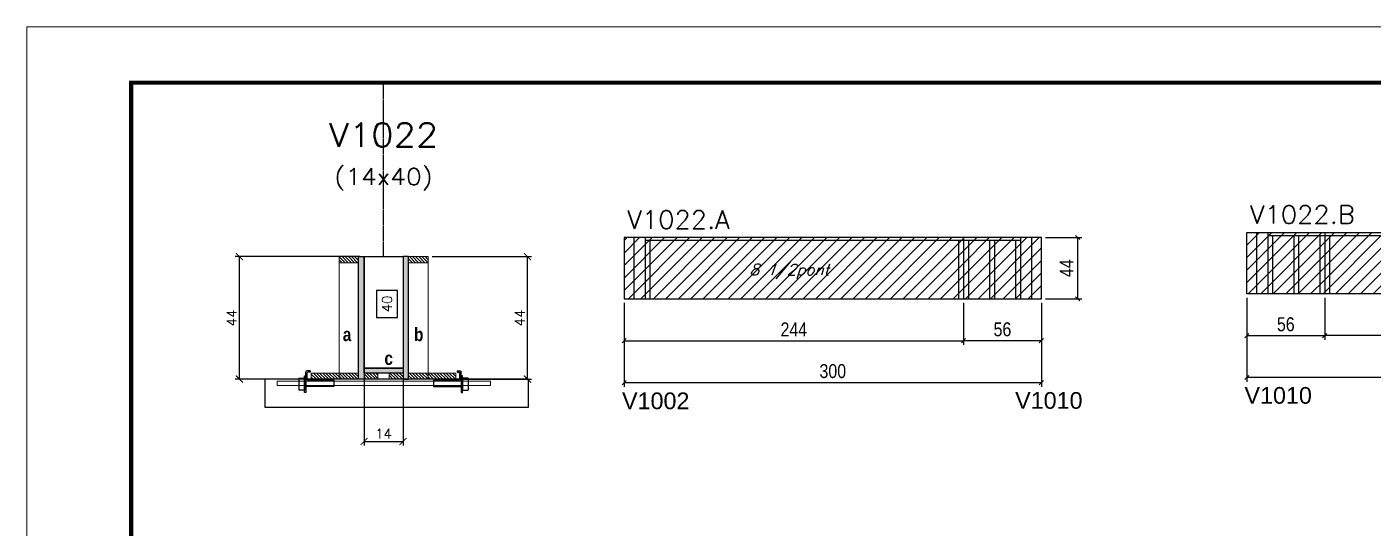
# Model space of a CAD drawing. Extents: x -20960 to -5926, y -2106 to 21915.
# Drawn here: x -12207 to -11239, y 13515 to 13875 of the extents above; entities that cross this region are included whole.
import ezdxf
from ezdxf.enums import TextEntityAlignment as Align

# ---------------------------------------------------------------- set-up
doc = ezdxf.new("R2010")
doc.units = 0
doc.linetypes.add('DASHED', pattern=[0.75, 0.5, -0.25])
doc.linetypes.add('HIDDEN', pattern=[0.375, 0.25, -0.125])
for name, color, linetype in [('5', 5, 'Continuous'), ('barrote', 251, 'Continuous'), ('COTA', 241, 'Continuous'), ('Cota Seção (2x)', 4, 'Continuous'), ('detalhes', 4, 'Continuous'), ('Painéis', 200, 'Continuous'), ('presilha', 1, 'Continuous'), ('Reaproveitamento', 251, 'Continuous'), ('SARR_2.2x7', 40, 'Continuous'), ('SARR_3.5x7', 81, 'Continuous'), ('texto', 7, 'Continuous'), ('Texto de Titulo', 7, 'Continuous'), ('Texto Qtd Sarr', 242, 'Continuous')]:
    doc.layers.add(name, color=color, linetype=linetype)
for name, color, linetype, lineweight in [('CONCRETO', 251, 'Continuous', 25), ('Folhas', 255, 'Continuous', 9), ('Hachura', 251, 'Continuous', 9), ('Madeira', 126, 'Continuous', 18), ('SARRAFO DE PRESSAO', 251, 'DASHED', 9), ('SCO-___-LAJ', 2, 'Continuous', 0), ('Texto Seção', 7, 'Continuous', 15)]:
    doc.layers.add(name, color=color, linetype=linetype, lineweight=lineweight)
doc.styles.add('COTA TECNICA', font='techl___.ttf', dxfattribs={"height": 10})
doc.styles.add('REGUA-120', font='ROMANS.shx', dxfattribs={"height": 15})
doc.styles.add('Romans', font='romans.shx')
doc.styles.get("Standard").update_dxf_attribs({"font": 'arial.ttf'})
doc.styles.add('TECNICA', font='techb___.ttf', dxfattribs={"height": 10})
doc.dimstyles.new('Cota Seção (2x)', dxfattribs={"dimtxt": 7, "dimasz": 5, "dimexe": 3, "dimexo": 3, "dimgap": 2, "dimtad": 3, "dimdec": 1, "dimlfac": 0.5, "dimzin": 12, "dimdsep": 46, "dimtxsty": 'Romans', "dimblk": 'ARCHTICK', "dimcen": 0, "dimclrd": 4, "dimclre": 4, "dimclrt": 1, "dimadec": 1, "dimazin": 3, "dimtfac": 1, "dimtdec": 1, "dimtmove": 0, "dimatfit": 3, "dimldrblk": 'OBLIQUE', "dimfxl": 1, "dimtolj": 1, "dimtzin": 12, "dimarcsym": 0})
doc.dimstyles.new('Cota Seção interna', dxfattribs={"dimtxt": 7, "dimasz": 6, "dimexe": 0.18, "dimexo": 2, "dimgap": -4, "dimtad": 3, "dimdec": 1, "dimlfac": 0.5, "dimzin": 12, "dimdsep": 46, "dimtxsty": 'Romans', "dimblk": 'ARCHTICK', "dimcen": 0.09, "dimse1": 1, "dimse2": 1, "dimsd1": 1, "dimsd2": 1, "dimclrd": 180, "dimclre": 5, "dimclrt": 1, "dimadec": 0, "dimazin": 3, "dimtfac": 1, "dimtdec": 1, "dimtofl": 0, "dimtmove": 0, "dimatfit": 3, "dimldrblk": 'ARCHTICK', "dimfxl": 1, "dimtolj": 1, "dimtzin": 0, "dimarcsym": 0})
doc.dimstyles.new('PAINEL', dxfattribs={"dimtxt": 10, "dimasz": 3, "dimexe": 3, "dimexo": 3, "dimgap": 3, "dimtad": 1, "dimdec": 1, "dimzin": 12, "dimdsep": 46, "dimtxsty": 'COTA TECNICA', "dimblk1": 'OBLIQUE', "dimblk2": 'OBLIQUE', "dimsah": 1, "dimcen": 0.9, "dimclrd": 4, "dimclre": 4, "dimclrt": 240, "dimadec": 1, "dimazin": 3, "dimtfac": 1, "dimtdec": 1, "dimtmove": 0, "dimatfit": 3, "dimfxl": 1, "dimtolj": 1, "dimtzin": 12, "dimarcsym": 0})
pattern_1 = [(315, (10982.0851, 5392.7215), (1.12253202, 1.12253202), [])]
pattern_2 = [(315, (10992.0851, 5392.7215), (1.12253202, 1.12253202), [])]
pattern_3 = [(45, (-154592.113, -16920.2756), (-4.49012806, 4.49012806), [])]
pattern_4 = [(45, (-154144.359, -16717.048), (-4.49012806, 4.49012806), [])]

# ---------------------------------------------------------------- blocks, each defined once
blk = doc.blocks.new('9999999999')
at = {"layer": 'Folhas'}
blk.add_lwpolyline([(98138.98, 34190.21), (99623.98, 34190.21), (99623.98, 35240.21), (98138.98, 35240.21)], close=True, dxfattribs=at)
at = {"layer": 'Folhas', "color": 30, "const_width": 3}
blk.add_lwpolyline([(98213.98, 34230.21), (99583.98, 34230.21), (99583.98, 35200.21), (98213.98, 35200.21)], close=True, dxfattribs=at)
blk = doc.blocks.new('_Oblique')
at = {"color": 0, "linetype": 'ByBlock', "lineweight": -2}
blk.add_line((-0.5, -0.5), (0.5, 0.5), dxfattribs=at)
blk = doc.blocks.new('*D7391')
at = {"layer": 'COTA', "color": 4, "linetype": 'ByBlock', "lineweight": -2, "transparency": 16777216}
for p, q in [((-11777.49, 13677.08), (-11777.49, 13616.88)), ((-11477.49, 13677.08), (-11477.49, 13616.88)), ((-11777.49, 13619.88), (-11477.49, 13619.88))]:
    blk.add_line(p, q, dxfattribs=at)
at = {"layer": 'Defpoints', "color": 0, "linetype": 'ByBlock', "transparency": 16777216}
for p in [(-11777.49, 13680.08), (-11477.49, 13680.08), (-11477.49, 13619.88)]:
    blk.add_point(p, dxfattribs=at)
at = {"layer": 'COTA', "color": 4, "linetype": 'ByBlock', "lineweight": -2, "transparency": 16777216, "xscale": 3, "yscale": 3, "zscale": 3, "rotation": 180}
blk.add_blockref('_Oblique', (-11777.49, 13619.88), dxfattribs=at)
at = {"layer": 'COTA', "color": 4, "linetype": 'ByBlock', "lineweight": -2, "transparency": 16777216, "xscale": 3, "yscale": 3, "zscale": 3}
blk.add_blockref('_Oblique', (-11477.49, 13619.88), dxfattribs=at)
at = {"layer": 'COTA', "color": 240, "linetype": 'ByBlock', "transparency": 16777216, "insert": (-11627.49, 13628.1), "char_height": 10, "attachment_point": 5, "style": 'COTA TECNICA'}
blk.add_mtext('\\A1;300', dxfattribs=at)
blk = doc.blocks.new('*D7392')
at = {"layer": 'COTA', "color": 4, "linetype": 'ByBlock', "lineweight": -2, "transparency": 16777216}
for p, q in [((-11777.49, 13677.08), (-11777.49, 13647.01)), ((-11533.49, 13677.08), (-11533.49, 13647.01)), ((-11777.49, 13650.01), (-11533.49, 13650.01))]:
    blk.add_line(p, q, dxfattribs=at)
at = {"layer": 'Defpoints', "color": 0, "linetype": 'ByBlock', "transparency": 16777216}
for p in [(-11777.49, 13680.08), (-11533.49, 13680.08), (-11533.49, 13650.01)]:
    blk.add_point(p, dxfattribs=at)
at = {"layer": 'COTA', "color": 4, "linetype": 'ByBlock', "lineweight": -2, "transparency": 16777216, "xscale": 3, "yscale": 3, "zscale": 3, "rotation": 180}
blk.add_blockref('_Oblique', (-11777.49, 13650.01), dxfattribs=at)
at = {"layer": 'COTA', "color": 4, "linetype": 'ByBlock', "lineweight": -2, "transparency": 16777216, "xscale": 3, "yscale": 3, "zscale": 3}
blk.add_blockref('_Oblique', (-11533.49, 13650.01), dxfattribs=at)
at = {"layer": 'COTA', "color": 240, "linetype": 'ByBlock', "transparency": 16777216, "insert": (-11655.49, 13658.08), "char_height": 10, "attachment_point": 5, "style": 'COTA TECNICA'}
blk.add_mtext('\\A1;244', dxfattribs=at)
blk = doc.blocks.new('*D7393')
at = {"layer": 'COTA', "color": 4, "linetype": 'ByBlock', "lineweight": -2, "transparency": 16777216}
for p, q in [((-11533.49, 13677.08), (-11533.49, 13647.01)), ((-11477.49, 13677.08), (-11477.49, 13647.01)), ((-11477.49, 13650.01), (-11533.49, 13650.01))]:
    blk.add_line(p, q, dxfattribs=at)
at = {"layer": 'Defpoints', "color": 0, "linetype": 'ByBlock', "transparency": 16777216}
for p in [(-11533.49, 13680.08), (-11477.49, 13680.08), (-11533.49, 13650.01)]:
    blk.add_point(p, dxfattribs=at)
at = {"layer": 'COTA', "color": 4, "linetype": 'ByBlock', "lineweight": -2, "transparency": 16777216, "xscale": 3, "yscale": 3, "zscale": 3, "rotation": 180}
blk.add_blockref('_Oblique', (-11533.49, 13650.01), dxfattribs=at)
at = {"layer": 'COTA', "color": 4, "linetype": 'ByBlock', "lineweight": -2, "transparency": 16777216, "xscale": 3, "yscale": 3, "zscale": 3}
blk.add_blockref('_Oblique', (-11477.49, 13650.01), dxfattribs=at)
at = {"layer": 'COTA', "color": 240, "linetype": 'ByBlock', "transparency": 16777216, "insert": (-11505.49, 13658.12), "char_height": 10, "attachment_point": 5, "style": 'COTA TECNICA'}
blk.add_mtext('\\A1;56', dxfattribs=at)
blk = doc.blocks.new('*D7394')
at = {"layer": 'COTA', "color": 4, "linetype": 'ByBlock', "lineweight": -2, "transparency": 16777216}
for p, q in [((-11474.49, 13724.08), (-11448.34, 13724.08)), ((-11451.34, 13680.08), (-11451.34, 13724.08)), ((-11474.49, 13680.08), (-11448.34, 13680.08))]:
    blk.add_line(p, q, dxfattribs=at)
at = {"layer": 'Defpoints', "color": 0, "linetype": 'ByBlock', "transparency": 16777216}
for p in [(-11477.49, 13724.08), (-11451.34, 13724.08), (-11477.49, 13680.08)]:
    blk.add_point(p, dxfattribs=at)
at = {"layer": 'COTA', "color": 4, "linetype": 'ByBlock', "lineweight": -2, "transparency": 16777216, "xscale": 3, "yscale": 3, "zscale": 3}
for p, rotation in [((-11451.34, 13724.08), 90), ((-11451.34, 13680.08), 270)]:
    blk.add_blockref('_Oblique', p, dxfattribs=dict(at, rotation=rotation))
at = {"layer": 'COTA', "color": 240, "linetype": 'ByBlock', "transparency": 16777216, "insert": (-11459.41, 13702.08), "char_height": 10, "attachment_point": 5, "rotation": 90, "style": 'COTA TECNICA'}
blk.add_mtext('\\A1;44', dxfattribs=at)
blk = doc.blocks.new('*D7395')
at = {"layer": 'COTA', "color": 4, "linetype": 'ByBlock', "lineweight": -2, "transparency": 16777216}
for p, q in [((-11329.73, 13680.71), (-11329.73, 13620.52)), ((-11029.73, 13680.71), (-11029.73, 13620.52)), ((-11029.73, 13623.52), (-11329.73, 13623.52))]:
    blk.add_line(p, q, dxfattribs=at)
at = {"layer": 'Defpoints', "color": 0, "linetype": 'ByBlock', "transparency": 16777216}
for p in [(-11329.73, 13683.71), (-11029.73, 13683.71), (-11329.73, 13623.52)]:
    blk.add_point(p, dxfattribs=at)
at = {"layer": 'COTA', "color": 4, "linetype": 'ByBlock', "lineweight": -2, "transparency": 16777216, "xscale": 3, "yscale": 3, "zscale": 3, "rotation": 180}
blk.add_blockref('_Oblique', (-11329.73, 13623.52), dxfattribs=at)
at = {"layer": 'COTA', "color": 4, "linetype": 'ByBlock', "lineweight": -2, "transparency": 16777216, "xscale": 3, "yscale": 3, "zscale": 3}
blk.add_blockref('_Oblique', (-11029.73, 13623.52), dxfattribs=at)
at = {"layer": 'COTA', "color": 240, "linetype": 'ByBlock', "transparency": 16777216, "insert": (-11179.73, 13631.73), "char_height": 10, "attachment_point": 5, "style": 'COTA TECNICA'}
blk.add_mtext('\\A1;300', dxfattribs=at)
blk = doc.blocks.new('*D7396')
at = {"layer": 'COTA', "color": 4, "linetype": 'ByBlock', "lineweight": -2, "transparency": 16777216}
for p, q in [((-11273.73, 13680.71), (-11273.73, 13650.64)), ((-11029.73, 13680.71), (-11029.73, 13650.64)), ((-11029.73, 13653.64), (-11273.73, 13653.64))]:
    blk.add_line(p, q, dxfattribs=at)
at = {"layer": 'Defpoints', "color": 0, "linetype": 'ByBlock', "transparency": 16777216}
for p in [(-11273.73, 13683.71), (-11029.73, 13683.71), (-11273.73, 13653.64)]:
    blk.add_point(p, dxfattribs=at)
at = {"layer": 'COTA', "color": 4, "linetype": 'ByBlock', "lineweight": -2, "transparency": 16777216, "xscale": 3, "yscale": 3, "zscale": 3, "rotation": 180}
blk.add_blockref('_Oblique', (-11273.73, 13653.64), dxfattribs=at)
at = {"layer": 'COTA', "color": 4, "linetype": 'ByBlock', "lineweight": -2, "transparency": 16777216, "xscale": 3, "yscale": 3, "zscale": 3}
blk.add_blockref('_Oblique', (-11029.73, 13653.64), dxfattribs=at)
at = {"layer": 'COTA', "color": 240, "linetype": 'ByBlock', "transparency": 16777216, "insert": (-11151.73, 13661.71), "char_height": 10, "attachment_point": 5, "style": 'COTA TECNICA'}
blk.add_mtext('\\A1;244', dxfattribs=at)
blk = doc.blocks.new('*D7397')
at = {"layer": 'COTA', "color": 4, "linetype": 'ByBlock', "lineweight": -2, "transparency": 16777216}
for p, q in [((-11329.73, 13680.71), (-11329.73, 13650.64)), ((-11273.73, 13680.71), (-11273.73, 13650.64)), ((-11329.73, 13653.64), (-11273.73, 13653.64))]:
    blk.add_line(p, q, dxfattribs=at)
at = {"layer": 'Defpoints', "color": 0, "linetype": 'ByBlock', "transparency": 16777216}
for p in [(-11329.73, 13683.71), (-11273.73, 13683.71), (-11273.73, 13653.64)]:
    blk.add_point(p, dxfattribs=at)
at = {"layer": 'COTA', "color": 4, "linetype": 'ByBlock', "lineweight": -2, "transparency": 16777216, "xscale": 3, "yscale": 3, "zscale": 3, "rotation": 180}
blk.add_blockref('_Oblique', (-11329.73, 13653.64), dxfattribs=at)
at = {"layer": 'COTA', "color": 4, "linetype": 'ByBlock', "lineweight": -2, "transparency": 16777216, "xscale": 3, "yscale": 3, "zscale": 3}
blk.add_blockref('_Oblique', (-11273.73, 13653.64), dxfattribs=at)
at = {"layer": 'COTA', "color": 240, "linetype": 'ByBlock', "transparency": 16777216, "insert": (-11301.73, 13661.75), "char_height": 10, "attachment_point": 5, "style": 'COTA TECNICA'}
blk.add_mtext('\\A1;56', dxfattribs=at)
blk = doc.blocks.new('_ArchTick')
at = {"color": 0, "linetype": 'ByBlock', "const_width": 0.15}
blk.add_lwpolyline([(-0.5, -0.5), (0.5, 0.5)], dxfattribs=at)
blk = doc.blocks.new('*D7399')
at = {"layer": 'COTA', "color": 4, "lineweight": -2, "transparency": 16777216}
for p, q in [((-11967.54, 13710.37), (-12057.18, 13710.37)), ((-12054.18, 13622.37), (-12054.18, 13710.37)), ((-12005.54, 13622.37), (-12057.18, 13622.37))]:
    blk.add_line(p, q, dxfattribs=at)
at = {"layer": 'Defpoints', "color": 0, "transparency": 16777216}
for p in [(-12054.18, 13710.37), (-11964.54, 13710.37), (-12002.54, 13622.37)]:
    blk.add_point(p, dxfattribs=at)
at = {"layer": 'COTA', "color": 4, "lineweight": -2, "transparency": 16777216, "xscale": 5, "yscale": 5, "zscale": 5}
for p, rotation in [((-12054.18, 13710.37), 90), ((-12054.18, 13622.37), 270)]:
    blk.add_blockref('_ArchTick', p, dxfattribs=dict(at, rotation=rotation))
at = {"layer": 'COTA', "color": 1, "transparency": 16777216, "insert": (-12059.68, 13666.37), "char_height": 7, "attachment_point": 5, "rotation": 90, "style": 'Romans'}
blk.add_mtext('\\A1;44', dxfattribs=at)
blk = doc.blocks.new('*D7400')
at = {"layer": 'COTA', "color": 4, "lineweight": -2, "transparency": 16777216}
for p, q in [((-11915.54, 13710.37), (-11844.06, 13710.37)), ((-11847.06, 13622.37), (-11847.06, 13710.37)), ((-11895.54, 13622.37), (-11844.06, 13622.37))]:
    blk.add_line(p, q, dxfattribs=at)
at = {"layer": 'Defpoints', "color": 0, "transparency": 16777216}
for p in [(-11918.54, 13710.37), (-11847.06, 13710.37), (-11898.54, 13622.37)]:
    blk.add_point(p, dxfattribs=at)
at = {"layer": 'COTA', "color": 4, "lineweight": -2, "transparency": 16777216, "xscale": 5, "yscale": 5, "zscale": 5}
for p, rotation in [((-11847.06, 13710.37), 90), ((-11847.06, 13622.37), 270)]:
    blk.add_blockref('_ArchTick', p, dxfattribs=dict(at, rotation=rotation))
at = {"layer": 'COTA', "color": 1, "transparency": 16777216, "insert": (-11852.56, 13666.37), "char_height": 7, "attachment_point": 5, "rotation": 90, "style": 'Romans'}
blk.add_mtext('\\A1;44', dxfattribs=at)
blk = doc.blocks.new('*D7401')
at = {"layer": 'Cota Seção (2x)', "color": 180, "lineweight": -2, "transparency": 16777216}
for p, q in [((-11940.54, 13686.03), (-11955.54, 13686.03)), ((-11955.54, 13686.03), (-11955.54, 13666.7)), ((-11940.54, 13666.7), (-11940.54, 13686.03)), ((-11955.54, 13666.7), (-11940.54, 13666.7))]:
    blk.add_line(p, q, dxfattribs=at)
at = {"layer": 'Defpoints', "color": 0, "transparency": 16777216}
for p in [(-11936.54, 13710.37), (-11936.54, 13710.37), (-11936.54, 13630.37)]:
    blk.add_point(p, dxfattribs=at)
at = {"layer": 'Cota Seção (2x)', "color": 1, "transparency": 16777216, "insert": (-11948.04, 13676.37), "char_height": 7, "attachment_point": 5, "rotation": 90, "style": 'Romans'}
blk.add_mtext('\\A1;40', dxfattribs=at)
blk = doc.blocks.new('titulo1')
at = {"layer": 'Defpoints', "color": 252, "linetype": 'HIDDEN', "ltscale": 2}
blk.add_line((0, 0), (0, 125), dxfattribs=at)
at = {"layer": 'Defpoints', "style": 'Romans', "oblique": 15}
blk.add_attdef('FOLHA', text='', height=10, dxfattribs=at).set_placement((0, 15.58), align=Align.MIDDLE_CENTER)
at = {"layer": 'Texto Qtd Sarr', "color": 3, "style": 'Romans', "oblique": 15}
for tag, height, p in [('TITULO', 17, (0, 71.45)), ('SEÇÃO', 12, (0, 41.55))]:
    blk.add_attdef(tag, text='', height=height, dxfattribs=at).set_placement(p, align=Align.MIDDLE_CENTER)
blk = doc.blocks.new('PRESILHA METÁLICA 1')
at = {"layer": 'presilha'}
for p, q in [((6, 15.5), (7.5, 15.5)), ((6, -2.5), (6, 15.5)), ((7.5, 10.6), (7.5, 19.9)), ((7.5, 15.5), (7.5, -2.5)), ((12, 21), (8.6, 21)), ((9, 11.6), (9, 18.9)), ((12, 19.5), (9.6, 19.5)), ((12, 21), (12, 19.5)), ((0, 13), (6, 13)), ((0, 13), (0, 0)), ((6, 0), (0, 0)), ((6, 13), (6, 0)), ((37.5, 4.1), (7.5, 4.1)), ((37.5, 11), (9.6, 11)), ((37.5, 11), (37.5, 4.1)), ((7.5, -2.5), (6, -2.5))]:
    blk.add_line(p, q, dxfattribs=at)
for centre, radius, start, end in [((8.6, 19.9), 1.14, 90, 180), ((9.6, 18.9), 0.57, 90, 180), ((9.6, 11.6), 0.57, 180, 270)]:
    blk.add_arc(centre, radius, start, end, dxfattribs=at)
blk = doc.blocks.new('*D7380')
at = {"layer": 'COTA', "color": 4, "lineweight": -2, "transparency": 16777216}
for p, q in [((-11964.54, 13623.77), (-11964.54, 13574.64)), ((-11936.54, 13623.77), (-11936.54, 13574.64)), ((-11964.54, 13577.64), (-11936.54, 13577.64))]:
    blk.add_line(p, q, dxfattribs=at)
at = {"layer": 'Defpoints', "color": 0, "transparency": 16777216}
for p in [(-11964.54, 13626.77), (-11936.54, 13626.77), (-11936.54, 13577.64)]:
    blk.add_point(p, dxfattribs=at)
at = {"layer": 'COTA', "color": 4, "lineweight": -2, "transparency": 16777216, "xscale": 5, "yscale": 5, "zscale": 5, "rotation": 180}
blk.add_blockref('_ArchTick', (-11964.54, 13577.64), dxfattribs=at)
at = {"layer": 'COTA', "color": 4, "lineweight": -2, "transparency": 16777216, "xscale": 5, "yscale": 5, "zscale": 5}
blk.add_blockref('_ArchTick', (-11936.54, 13577.64), dxfattribs=at)
at = {"layer": 'COTA', "color": 1, "transparency": 16777216, "insert": (-11950.54, 13583.14), "char_height": 7, "attachment_point": 5, "style": 'Romans'}
blk.add_mtext('\\A1;14', dxfattribs=at)

msp = doc.modelspace()

# ---------------------------------------------------------------- hatches: boundary and pattern name
at = {"layer": 'Hachura'}
h = msp.add_hatch(dxfattribs=at)
h.set_pattern_fill('ANSI31', color=256, scale=0.5, angle=270, style=0)
h.set_pattern_definition([(315, (10992.0851, 5402.7215), (1.12253202, 1.12253202), [])])
h.paths.add_polyline_path([(-11968.54, 13705.97), (-11968.54, 13710.37), (-11982.54, 13710.37), (-11982.54, 13705.97)])
h = msp.add_hatch(color=256, dxfattribs=at)
h.dxf.hatch_style = 1
h.paths.add_polyline_path([(-11968.54, 13710.37), (-11964.54, 13710.37), (-11964.54, 13622.37), (-11968.54, 13622.37)])
h = msp.add_hatch(color=256, dxfattribs=at)
h.dxf.hatch_style = 1
h.paths.add_polyline_path([(-11932.54, 13710.37), (-11936.54, 13710.37), (-11936.54, 13622.37), (-11932.54, 13622.37)])
h = msp.add_hatch(dxfattribs=at)
h.set_pattern_fill('ANSI31', color=256, scale=0.5, angle=270, style=0)
h.set_pattern_definition([(315, (10982.0948, 5402.7215), (1.12253202, 1.12253202), [])])
h.paths.add_polyline_path([(-11932.54, 13705.97), (-11932.54, 13710.37), (-11918.54, 13710.37), (-11918.54, 13705.97)])
h = msp.add_hatch(color=256, dxfattribs=at)
h.dxf.hatch_style = 1
h.paths.add_polyline_path([(-11964.54, 13626.77), (-11964.54, 13630.37), (-11936.54, 13630.37), (-11936.54, 13626.77)])
h = msp.add_hatch(dxfattribs=at)
h.set_pattern_fill('ANSI31', color=256, scale=0.5, angle=270, style=0)
h.set_pattern_definition(pattern_2)
h.paths.add_polyline_path([(-12002.54, 13622.37), (-12002.54, 13626.77), (-11982.54, 13626.77), (-11982.54, 13622.37)])
h = msp.add_hatch(dxfattribs=at)
h.set_pattern_fill('ANSI31', color=256, scale=0.5, angle=270, style=0)
h.set_pattern_definition([(315, (10992.0851, 5319.1215), (1.12253202, 1.12253202), [])])
h.paths.add_polyline_path([(-11968.54, 13622.37), (-11968.54, 13626.77), (-11982.54, 13626.77), (-11982.54, 13622.37)])
h = msp.add_hatch(dxfattribs=at)
h.set_pattern_fill('ANSI31', color=256, scale=0.5, angle=270, style=0)
h.set_pattern_definition(pattern_2)
h.paths.add_polyline_path([(-11964.54, 13622.37), (-11964.54, 13626.77), (-11954.54, 13626.77), (-11954.54, 13622.37)])
h = msp.add_hatch(dxfattribs=at)
h.set_pattern_fill('ANSI31', color=256, scale=0.5, angle=270, style=0)
h.set_pattern_definition(pattern_1)
h.paths.add_polyline_path([(-11936.54, 13622.37), (-11936.54, 13626.77), (-11946.54, 13626.77), (-11946.54, 13622.37)])
h = msp.add_hatch(dxfattribs=at)
h.set_pattern_fill('ANSI31', color=256, scale=0.5, angle=270, style=0)
h.set_pattern_definition([(315, (10982.0851, 5319.1215), (1.12253202, 1.12253202), [])])
h.paths.add_polyline_path([(-11932.54, 13622.37), (-11932.54, 13626.77), (-11918.54, 13626.77), (-11918.54, 13622.37)])
h = msp.add_hatch(dxfattribs=at)
h.set_pattern_fill('ANSI31', color=256, scale=0.5, angle=270, style=0)
h.set_pattern_definition(pattern_1)
h.paths.add_polyline_path([(-11898.54, 13622.37), (-11898.54, 13626.77), (-11918.54, 13626.77), (-11918.54, 13622.37)])
at = {"layer": 'Reaproveitamento', "linetype": 'ByBlock'}
h = msp.add_hatch(dxfattribs=at)
h.set_pattern_fill('ANSI31', color=256, scale=2)
h.set_pattern_definition(pattern_4)
h.paths.add_polyline_path([(-11329.73, 13727.71), (-11329.73, 13683.71), (-11273.73, 13683.71), (-11273.73, 13727.71)])
h = msp.add_hatch(dxfattribs=at)
h.set_pattern_fill('ANSI31', color=256, scale=2)
h.set_pattern_definition(pattern_4)
h.paths.add_polyline_path([(-11029.73, 13683.71), (-11029.73, 13727.71), (-11273.73, 13727.71), (-11273.73, 13683.71)])
h.paths.add_polyline_path([(-11184.81, 13695.36), (-11117.2, 13695.36), (-11111.7, 13711.33), (-11179.31, 13711.33)], flags=24)
h = msp.add_hatch(dxfattribs=at)
h.set_pattern_fill('ANSI31', color=256, scale=2)
h.set_pattern_definition(pattern_3)
h.paths.add_polyline_path([(-11533.49, 13680.08), (-11533.49, 13724.08), (-11777.49, 13724.08), (-11777.49, 13680.08)])
h.paths.add_polyline_path([(-11695.15, 13691.73), (-11627.53, 13691.73), (-11622.03, 13707.7), (-11689.65, 13707.7)], flags=24)
h = msp.add_hatch(dxfattribs=at)
h.set_pattern_fill('ANSI31', color=256, scale=2)
h.set_pattern_definition(pattern_3)
h.paths.add_polyline_path([(-11477.49, 13680.08), (-11477.49, 13724.08), (-11533.49, 13724.08), (-11533.49, 13680.08)])

# ---------------------------------------------------------------- linework, layer by layer
at = {"layer": 'barrote'}
msp.add_lwpolyline([(-12035.99, 13602.37), (-11846.41, 13602.37), (-11846.41, 13622.37), (-12035.99, 13622.37)], close=True, dxfattribs=at)
at = {"layer": 'CONCRETO'}
msp.add_lwpolyline([(-11964.54, 13710.37), (-11936.54, 13710.37), (-11936.54, 13630.37), (-11964.54, 13630.37), (-11964.54, 13710.37)], close=True, dxfattribs=at)
at = {"layer": 'Madeira'}
for points in [[(-11968.54, 13705.97), (-11968.54, 13710.37), (-11982.54, 13710.37), (-11982.54, 13705.97)], [(-11968.54, 13710.37), (-11982.54, 13710.37), (-11982.54, 13622.37), (-11968.54, 13622.37)], [(-11932.54, 13705.97), (-11932.54, 13710.37), (-11918.54, 13710.37), (-11918.54, 13705.97)], [(-11932.54, 13710.37), (-11918.54, 13710.37), (-11918.54, 13622.37), (-11932.54, 13622.37)], [(-12002.54, 13622.37), (-12002.54, 13626.77), (-11982.54, 13626.77), (-11982.54, 13622.37)], [(-11968.54, 13622.37), (-11968.54, 13626.77), (-11982.54, 13626.77), (-11982.54, 13622.37)], [(-11964.54, 13622.37), (-11964.54, 13626.77), (-11954.54, 13626.77), (-11954.54, 13622.37)], [(-11936.54, 13622.37), (-11936.54, 13626.77), (-11946.54, 13626.77), (-11946.54, 13622.37)], [(-11932.54, 13622.37), (-11932.54, 13626.77), (-11918.54, 13626.77), (-11918.54, 13622.37)], [(-11898.54, 13622.37), (-11898.54, 13626.77), (-11918.54, 13626.77), (-11918.54, 13622.37)]]:
    msp.add_lwpolyline(points, close=True, dxfattribs=at)
at = {"layer": 'Painéis', "linetype": 'ByBlock'}
for p, q in [((-11329.73, 13683.71), (-11329.73, 13727.71)), ((-11329.73, 13727.71), (-11029.73, 13727.71)), ((-11273.73, 13727.71), (-11273.73, 13683.71)), ((-11777.49, 13724.08), (-11777.49, 13680.08)), ((-11477.49, 13724.08), (-11777.49, 13724.08)), ((-11533.49, 13724.08), (-11533.49, 13680.08)), ((-11477.49, 13680.08), (-11477.49, 13724.08)), ((-11777.49, 13680.08), (-11477.49, 13680.08)), ((-11029.73, 13683.71), (-11329.73, 13683.71))]:
    msp.add_line(p, q, dxfattribs=at)
at = {"layer": 'Painéis'}
for points in [[(-11968.54, 13710.37), (-11964.54, 13710.37), (-11964.54, 13622.37), (-11968.54, 13622.37)], [(-11932.54, 13710.37), (-11936.54, 13710.37), (-11936.54, 13622.37), (-11932.54, 13622.37)], [(-11964.54, 13626.77), (-11964.54, 13630.37), (-11936.54, 13630.37), (-11936.54, 13626.77)]]:
    msp.add_lwpolyline(points, close=True, dxfattribs=at)
at = {"layer": 'SARR_2.2x7', "linetype": 'Continuous'}
for p, q in [((-11322.73, 13727.71), (-11322.73, 13683.71)), ((-11770.49, 13724.08), (-11770.49, 13680.08)), ((-11492.49, 13721.88), (-11762.49, 13721.88)), ((-11484.49, 13724.08), (-11484.49, 13680.08)), ((-11314.73, 13725.51), (-11044.73, 13725.51))]:
    msp.add_line(p, q, dxfattribs=at)
at = {"layer": 'SARR_3.5x7'}
for p, q in [((-11314.73, 13727.71), (-11314.73, 13683.71)), ((-11762.49, 13724.08), (-11762.49, 13680.08)), ((-11758.99, 13721.88), (-11758.99, 13680.08)), ((-11536.99, 13721.88), (-11536.99, 13680.08)), ((-11529.99, 13721.88), (-11529.99, 13680.08)), ((-11514.74, 13721.88), (-11514.74, 13680.08)), ((-11511.24, 13721.88), (-11511.24, 13680.08)), ((-11495.99, 13721.88), (-11495.99, 13680.08)), ((-11492.49, 13724.08), (-11492.49, 13680.08)), ((-11311.23, 13725.51), (-11311.23, 13683.71)), ((-11295.98, 13725.51), (-11295.98, 13683.71)), ((-11292.48, 13725.51), (-11292.48, 13683.71)), ((-11277.23, 13725.51), (-11277.23, 13683.71)), ((-11270.23, 13725.51), (-11270.23, 13683.71))]:
    msp.add_line(p, q, dxfattribs=at)
at = {"layer": 'SCO-___-LAJ', "color": 1}
msp.add_lwpolyline([(-12026.99, 13621.03), (-11873.72, 13621.03), (-11873.72, 13617.83), (-12026.99, 13617.83)], close=True, dxfattribs=at)

# ---------------------------------------------------------------- block references
at = {"layer": 'presilha', "yscale": 0.6666666666666666, "zscale": 0.6666666666666666}
for p, xscale in [((-12011.4, 13614.4), 0.6666666666666666), ((-11889.67, 13614.4), -0.6666666666666666)]:
    msp.add_blockref('PRESILHA METÁLICA 1', p, dxfattribs=dict(at, xscale=xscale))
at = {"layer": 'SARRAFO DE PRESSAO', "color": 6, "linetype": 'ByBlock'}
msp.add_blockref('9999999999', (-110345.98, -21364.84), dxfattribs=at)
at = {"layer": 'Texto Seção'}
ref = msp.add_blockref('titulo1', (-11950.54, 13710.37), dxfattribs=at)
ref.add_attrib('TITULO', 'V1022', dxfattribs={"layer": 'Texto de Titulo', "color": 7, "height": 17, "style": 'Romans', "width": 1.1}).set_placement((-11950.54, 13797.87), align=Align.MIDDLE_CENTER)
ref.add_attrib('SEÇÃO', '(14x40)', dxfattribs={"layer": 'Texto de Titulo', "color": 7, "height": 12, "style": 'Romans', "width": 1.1}).set_placement((-11950.54, 13767.87), align=Align.MIDDLE_CENTER)

# ---------------------------------------------------------------- texts
at = {"layer": '5', "linetype": 'Continuous'}
for s, rotation, p in [('V1002', 0.00004, (-11779.04, 13600.79)), ('V1010', 0.00004, (-11496.36, 13601.09)), ('V1010', 359.99996, (-11331.43, 13604.72))]:
    msp.add_text(s, height=12, rotation=rotation, dxfattribs=at).set_placement(p)
at = {"layer": 'detalhes', "style": 'TECNICA'}
for s, p in [('b', (-11928.6, 13649.69)), ('a', (-11979.84, 13649.7)), ('c', (-11949.93, 13632.6))]:
    msp.add_text(s, height=9.6, dxfattribs=at).set_placement(p)
at = {"layer": 'texto', "color": 2, "insert": (-11658.78, 13699.71), "char_height": 8, "attachment_point": 5, "style": 'Romans'}
msp.add_mtext('{\\Q19;\\C256;8 1/2pont}', dxfattribs=at)
at = {"layer": 'Texto Seção', "style": 'REGUA-120', "width": 1.05}
for s, p in [('V1022.B', (-11327.52, 13734.08)), ('V1022.A', (-11775.27, 13730.44))]:
    msp.add_text(s, height=13, dxfattribs=at).set_placement(p)

# ---------------------------------------------------------------- dimensions: what is measured, and where the dimension line sits
at = {"layer": 'COTA', "linetype": 'ByBlock'}
for p1, p2, distance, picture, middle in [((-11477.49, 13680.08), (-11477.49, 13724.08), -26.15, '*D7394', (-11459.41, 13702.08)), ((-11777.49, 13680.08), (-11477.49, 13680.08), -60.19, '*D7391', (-11627.49, 13628.1)), ((-11777.49, 13680.08), (-11533.49, 13680.08), -30.07, '*D7392', (-11655.49, 13658.08)), ((-11477.49, 13680.08), (-11533.49, 13680.08), 30.07, '*D7393', (-11505.49, 13658.12)), ((-11029.73, 13683.71), (-11329.73, 13683.71), 60.19, '*D7395', (-11179.73, 13631.73)), ((-11329.73, 13683.71), (-11273.73, 13683.71), -30.07, '*D7397', (-11301.73, 13661.75)), ((-11029.73, 13683.71), (-11273.73, 13683.71), 30.07, '*D7396', (-11151.73, 13661.71))]:
    dim = msp.add_aligned_dim(p1=p1, p2=p2, distance=distance, dimstyle='PAINEL', dxfattribs=at)
    dim.commit()
    dim.dimension.update_dxf_attribs({"geometry": picture, "text_midpoint": middle})
at = {"layer": 'COTA'}
for base, p1, p2, picture, middle in [((-12054.18, 13710.37), (-12002.54, 13622.37), (-11964.54, 13710.37), '*D7399', (-12059.68, 13666.37)), ((-11847.06, 13710.37), (-11898.54, 13622.37), (-11918.54, 13710.37), '*D7400', (-11852.56, 13666.37))]:
    dim = msp.add_linear_dim(base=base, p1=p1, p2=p2, angle=90, dimstyle='Cota Seção (2x)', dxfattribs=at)
    dim.commit()
    dim.dimension.update_dxf_attribs({"geometry": picture, "text_midpoint": middle})
dim = msp.add_linear_dim(base=(-11936.54, 13577.64), p1=(-11964.54, 13626.77), p2=(-11936.54, 13626.77), dimstyle='Cota Seção (2x)', dxfattribs=at)
dim.commit()
dim.dimension.update_dxf_attribs({"geometry": '*D7380', "text_midpoint": (-11950.54, 13583.14)})
at = {"layer": 'Cota Seção (2x)'}
dim = msp.add_linear_dim(base=(-11936.54, 13710.37), p1=(-11936.54, 13630.37), p2=(-11936.54, 13710.37), angle=90, dimstyle='Cota Seção interna', dxfattribs=at)
dim.commit()
dim.dimension.update_dxf_attribs({"geometry": '*D7401', "text_midpoint": (-11936.54, 13676.37), "dimtype": 160})

doc.saveas('drawing.dxf')
